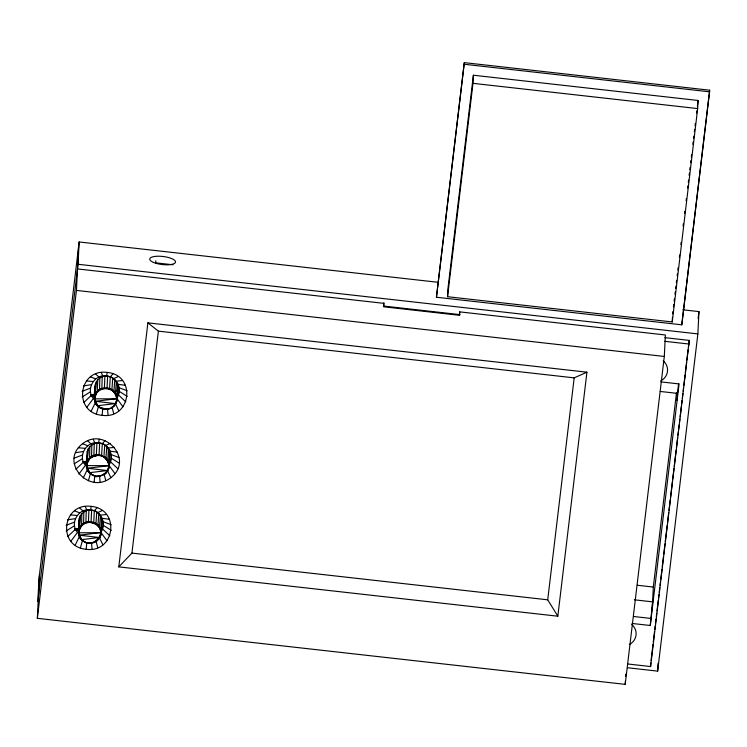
<?xml version="1.0" encoding="UTF-8"?>
<svg xmlns="http://www.w3.org/2000/svg" width="747" height="747" viewBox="0 0 747 747"><rect width="100%" height="100%" fill="white"/><g stroke="black" fill="none" stroke-linecap="round" stroke-linejoin="round"><path stroke-width="1.12" d="M459.34 315.029L459.722 311.873L665.353 334.973L664.307 356.459L625.211 684.364L37.35 618.32L39.488 574.536M37.35 618.32L76.446 290.415L78.584 246.631M79.145 241.972L38.937 579.196L37.845 601.494L78.052 264.27L79.145 241.972L438.293 282.319M74.784 529.726L75.55 529.548L75.596 528.531L76.381 528.531L78.874 530.155M78.827 531.173L76.325 529.548L76.381 528.531M77.09 529.726L77.137 528.708M77.791 530.062L77.837 529.053M78.379 530.557L78.426 529.548M93.45 510.462C86.773 508.287 78.865 513.647 79.014 520.818C79.275 526.439 76.287 535.87 81.731 539.614L99.463 537.513C102.843 530.389 104.869 514.347 94.337 510.668L93.758 522.433C112.834 532.088 87.427 555.292 79.145 535.263C77.212 508.502 117.615 529.287 93.739 542.387M79.322 518.231C79.929 525.262 76.11 533.778 81.404 539.782L79.91 537.663M79.266 525.543L79.014 520.818M80.274 515.794C81.078 522.629 77.781 529.362 79.415 535.216L101.181 532.508M86.857 463.196L85.121 461.758L83.58 461.581L83.533 462.589L85.774 463.112L87.091 464.905M79.229 530.305L81.61 525.916L81.815 513.647M84.308 462.589L84.364 461.581M85.074 462.767L85.121 461.758M85.774 463.112L85.821 462.094M83.851 511.91L83.561 524.263L81.61 525.916M86.363 463.607L86.409 462.589M109.389 451.216L109.099 465.642L86.428 465.624L86.913 468.304C83.739 456.305 101.909 450.385 107.363 460.964C113.086 470.629 99.631 480.237 91.545 474.466C83.449 469.564 87.726 458.705 87.306 451.281C88.669 445.931 94.262 442.467 99.65 443.102C112.75 444.474 111.294 462.673 107.447 470.554L87.399 468.257C84.514 464.681 87.604 456.24 87.306 451.281M87.044 462.86C86.465 465.811 86.596 471.46 89.715 472.655L107.447 470.554L110.883 477.678C88.986 495.186 58.91 461.721 82.544 443.737C104.431 426.229 134.516 459.694 110.883 477.678M90.751 395.817L90.807 394.808L93.104 394.799L95.13 396.937M88.258 448.835C88.697 457.211 82.59 471.74 94.019 475.456M89.388 472.823L87.772 470.638L87.875 468.5M91.564 394.621L91.517 395.639L93.058 395.817L94.794 397.264C96.83 381.493 123.386 389.28 115.664 403.679C110.276 414.118 92.03 407.89 94.72 396.078C94.608 389.168 94.075 379.448 102.236 376.787C105.71 375.592 109.622 376.021 112.741 377.963C120.519 383.51 118.586 396.76 115.43 403.604L95.383 401.307C92.497 397.731 95.588 389.29 95.289 384.322M86.269 510.696L85.868 523.096L83.561 524.263M89.799 446.687L89.593 458.966L87.212 463.345L87.894 460.862C90.032 456.501 96.074 456.043 99.08 454.858L99.65 443.102M92.292 395.639L92.348 394.621M93.058 395.817L93.104 394.799M93.758 396.153L93.805 395.144M91.834 444.96L91.545 457.304L89.397 458.761M94.346 396.648L94.393 395.639M88.93 510.061L88.407 522.498L85.868 523.096M94.869 399.113C94.001 404.332 100.117 409.477 104.552 409.085M94.972 396.974L95.233 391.633M96.242 381.885C96.634 390.233 90.154 405.257 102.003 408.497M94.253 443.737L93.851 456.146L91.395 457.061M97.782 379.737L97.203 391.493C96.793 394.164 93.72 397.777 95.112 401.354M91.666 510.052L91.022 522.489L93.571 523.077M99.818 378.001L99.528 390.354L97.577 392.007M96.914 443.111L96.335 454.867C104.869 453.831 113.479 465.325 106.177 472.739C105.346 476.427 86.036 478.071 101.723 475.428M102.236 376.787L101.835 389.187L99.528 390.354M96.774 511.872L95.905 524.226M104.897 376.152L104.375 388.589L101.835 389.187M98.837 513.6L97.876 525.869M102.32 443.718L101.555 456.118M100.415 515.738L99.379 527.914M107.633 376.143L107.054 387.908C115.113 389.542 121.079 401.419 112.013 407.311M103.889 457.276L104.757 444.923M101.405 518.166L101.116 532.602L99.865 537.597M101.032 531.892L100.873 535.095L100.378 535.179M101.237 527.615L101.76 520.752M106.821 446.641L105.859 458.919M110.304 376.759L109.538 389.168M108.399 448.779L107.82 460.535C110.78 469.275 106.942 456.277 104.178 456.678M112.741 377.963L111.873 390.317M109.277 459.592L108.857 468.145L108.362 468.229M114.805 379.691L113.843 391.96M116.383 381.829L115.346 394.005M117.372 384.257L117.083 398.693L95.383 401.307L94.467 398.758L94.897 401.344L94.645 398.823M117.727 386.843L116.84 401.186L116.345 401.27M155.796 260.806L155.703 262.832L172.996 264.774M383.883 302.74L383.687 306.793L459.545 315.318L459.722 311.873M436.444 297.241L464.307 62.636L709.65 90.2L709.575 91.816L681.787 324.814L436.444 297.241L464.307 62.636M447.546 296.708L447.948 288.594L473.383 75.223L698.072 100.471L697.67 108.576L672.235 321.948L447.546 296.708L472.991 83.337L473.383 75.223M625.211 684.364L625.37 680.975M625.594 676.455L625.706 674.186M632.111 623.465L650.273 625.5L652.598 601.858L634.278 599.794M652.243 608.945L653.317 587.058L676.521 392.483M627.433 663.943L650.609 666.548L650.786 662.906M672.235 321.948L672.459 317.316M627.555 667.743L657.659 671.133L658.042 663.327M677.099 400.485L677.557 391.111M681.787 324.814L709.65 90.2M650.609 666.548L689.248 340.389L664.933 337.663M657.659 671.133L697.866 333.909L698.959 311.602L682.739 309.781M86.148 549.306C56.735 546.636 62.234 502.348 91.265 506.382C120.678 509.052 115.169 553.34 86.148 549.306L86.755 542.91M94.15 482.17L94.757 475.774M102.115 415.332C72.702 412.671 78.211 368.383 107.232 372.417C136.654 375.078 131.145 419.366 102.115 415.332L102.825 407.881M109.436 456.389L109.744 453.803M108.791 468.22C112.629 455.67 91.311 449.657 88.127 461.02M116.775 401.26C120.351 387.702 97.773 382.707 94.776 396.181M118.792 566.88L147.887 322.853L586.927 372.183L557.832 616.21L118.792 566.88L131.93 553.097L158.392 331.145L147.887 322.853M383.603 305.448L383.855 303.347L77.501 268.929M557.832 616.21L547.719 599.813L574.182 377.861L586.927 372.183M672.627 313.843L672.907 311.536M673.458 306.914L673.729 304.608M674.139 301.153L674.42 298.847M674.971 294.234L675.241 291.928M675.652 288.463L675.932 286.157M676.343 282.702L676.614 280.396M677.165 275.774L677.445 273.467M677.856 270.012L678.127 267.706M679.368 257.323L679.639 255.016M680.881 244.633L681.152 242.327M683.085 226.182L683.356 223.876M684.597 213.493L684.868 211.186M686.11 200.812L686.381 198.506M687.623 188.123L687.894 185.816M688.304 182.352L688.585 180.046M689.136 175.433L689.406 173.127M689.817 169.672L690.097 167.365M690.648 162.753L690.919 160.446M691.33 156.982L691.61 154.676M692.842 144.292L693.123 141.986M693.533 138.531L693.804 136.225M694.355 131.612L694.635 129.306M695.046 125.841L695.317 123.535M696.559 113.152L696.83 110.845M697.381 106.233L698.072 100.471M678.631 383.454L677.445 393.389L660.283 391.456M650.273 625.5L679.079 383.93L660.918 381.885M651.067 660.591L652.999 644.409M653.27 642.093L654.512 631.691M654.792 629.376L655.203 625.911M655.474 623.596L656.025 618.974M656.305 616.667L656.716 613.194M656.996 610.887L658.238 600.485M658.509 598.17L658.919 594.705M659.199 592.39L659.75 587.768M660.021 585.452L660.441 581.988M660.712 579.672L661.954 569.27M662.234 566.954L663.467 556.552M663.747 554.246L664.989 543.844M665.26 541.528L667.192 525.346M667.473 523.031L668.705 512.629M668.985 510.313L670.227 499.911M670.498 497.605L672.431 481.423M672.702 479.107L673.943 468.705M674.224 466.389L676.147 450.208M676.427 447.892L677.669 437.49M677.94 435.184L678.36 431.71M678.631 429.404L679.182 424.772M679.462 422.466L679.873 418.992M680.153 416.686L681.385 406.284M681.666 403.968L682.076 400.504M682.356 398.188L682.907 393.566M683.178 391.251L683.598 387.786M683.869 385.471L685.111 375.069M685.382 372.762L686.624 362.351M686.904 360.045L688.146 349.643M688.417 347.327L689.248 340.389M698.128 318.558L698.959 311.602M88.585 542.994C90.695 544.404 97.782 541.65 97.997 539.567M95.504 400.317C84.178 392.278 93.31 373.547 106.522 376.021L107.232 372.417M86.848 466.52C76.418 458.107 85.84 440.469 98.548 442.859L99.267 439.245M78.837 533.657C68.407 525.244 77.837 507.615 90.546 509.996L91.265 506.382M117.092 397.339C123.283 389.084 116.448 376.665 106.522 376.021M115.001 473.635L108.67 464.961C115.505 456.725 108.922 443.513 98.548 442.859M106.998 540.772L100.658 532.097C107.493 523.862 100.91 510.649 90.546 509.996M96.354 413.95L98.576 406.088M88.389 480.779L90.611 472.926M80.387 547.915L82.6 540.062M116.784 391.055L117.419 389.43M78.809 530.09C80.713 518.717 99.921 519.791 100.331 530.239M101.909 408.693L107.241 409.356L109.706 408.478M86.036 542.406L83.701 541.258M91.162 411.186L95.681 401.979M83.197 478.024L87.716 468.808M75.186 545.161L79.714 535.944M91.545 474.466L93.926 475.643M113.964 405.658L115.832 403.688M87.735 460.712C90.387 455.894 96.596 453.793 101.713 455.623M105.981 472.608L107.848 470.638M81.246 525.402L79.705 527.55L80.144 527.97M98.333 539.736L99.921 537.532M86.885 407.255L93.44 398.422M78.921 474.084L85.475 465.25M70.918 541.22L77.464 532.387M110.229 376.918L113.002 373.799M102.255 443.746L105.028 440.637M94.253 510.883L97.026 507.773M83.832 402.409L91.47 395.303M75.858 469.237L83.505 462.132M67.856 536.374L75.503 529.278M112.162 407.479L109.8 408.665L104.505 409.393M114.3 405.826L112.274 407.545M106.317 472.776L104.178 474.429M82.189 396.974L90.415 391.811M74.224 463.812L82.45 458.649M66.212 530.949L74.448 525.785M83.309 523.806C89.379 519.623 98.884 522.76 100.761 530.025M113.563 378.692L118.194 376.563M105.598 445.52L110.22 443.391M97.586 512.657L102.218 510.528M96.316 403.604L95.383 401.307C103.179 413.959 90.387 396.872 97.698 405.705L115.43 403.604M80.106 537.616L81.731 539.614L78.444 532.574L79.145 535.263M116.299 396.33C116.607 386.759 97.913 384.77 96.111 394.061M82.077 391.335L90.35 388.188M74.112 458.163L82.385 455.016M66.109 525.309L74.373 522.162M82.824 461.758L83.58 461.581M74.84 528.717L75.596 528.531M87.772 470.638L91.685 474.298M83.515 385.872L91.274 384.677M75.54 452.701L83.3 451.505M67.538 519.837L75.298 518.642M93.758 455.875L96.391 455.539M116.308 381.222L122.461 380.494M108.343 448.051L114.496 447.332M86.923 465.82L87.399 468.257L108.651 465.755M100.341 515.187L106.494 514.468M104.375 388.589L106.989 388.58M94.906 398.861L116.635 398.805M88.407 522.498L91.022 522.489M75.55 529.548L76.325 529.548M78.939 532.77L100.668 532.714M86.391 380.942L93.114 381.512M78.416 447.78L85.149 448.34M70.414 514.916L77.146 515.477M464.223 64.251L709.575 91.816M472.991 83.337L697.67 108.576M78.052 264.27L697.866 333.909M383.613 306.055L460.021 314.636M664.755 341.314L689.07 344.04M76.446 290.415L664.307 356.459M158.392 331.145L574.182 377.861M637.294 585.256L653.317 587.058M131.93 553.097L547.719 599.813M633.596 616.499L650.618 618.404M99.463 537.513L79.415 535.216L80.349 537.513M118.278 384.332L125.524 385.34M110.313 451.169L117.559 452.178M102.302 518.306L109.557 519.314M93.87 475.736L96.522 476.343M88.538 543.302L85.868 542.658L81.367 539.736M119.333 387.824L127.167 390.774M111.368 454.662L119.203 457.603M103.357 521.798L111.191 524.739M90.508 376.908L95.765 378.906M82.544 443.737L87.801 445.744M74.532 510.873L79.789 512.881M119.399 391.456L127.279 396.414M111.434 458.284L119.305 463.243M103.431 525.421L111.303 530.379M78.799 535.16L78.678 532.732M89.351 472.776L91.442 474.541M95.597 374.023L99.034 377.058M87.623 440.851L91.069 443.886M79.621 507.988L83.066 511.023M118.484 394.967L125.841 401.877M110.509 461.795L117.877 468.714M102.507 528.941L109.865 535.851M95.877 403.753L97.502 405.826L96.074 403.707M87.894 470.703L89.519 472.786M116.635 398.132L122.966 406.807M85.886 542.686L91.199 542.985M87.399 468.257L89.715 472.655L87.399 468.257L88.09 470.657M115.44 403.763L118.848 410.841M99.472 537.737L102.871 544.815M101.303 372.492L102.703 376.068M93.328 439.32L94.738 442.906M85.326 506.457L86.727 510.042M111.929 407.04L113.759 413.726M103.964 473.869L105.794 480.564M95.961 541.015L97.782 547.7M86.661 465.783L87.128 468.304M94.981 386.909L95.214 388.636M107.503 408.88L108.054 415.257M99.538 475.718L100.089 482.095M91.536 542.854L92.077 549.232M663.168 360.773A12.998 12.344 2.8 0 1 660.768 380.867M631.729 624.427A12.998 12.344 2.8 0 1 629.338 644.521M153.359 262.365A12.998 4.052 6.8 0 0 175.05 262.972A12.998 4.052 6.8 0 0 159.484 256.23A12.998 4.052 6.8 0 0 153.359 262.365"/></g></svg>
